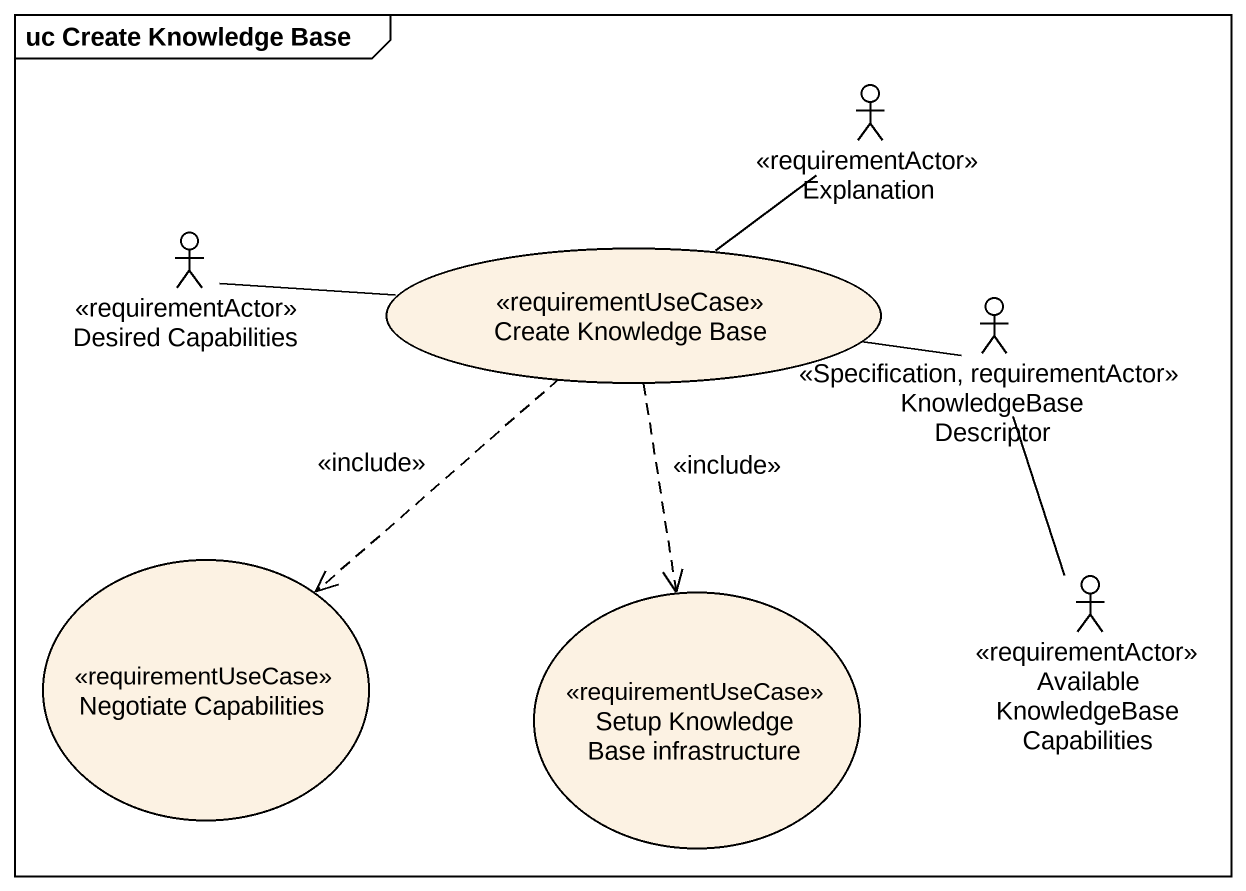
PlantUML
@startuml
mainframe uc Create Knowledge Base
actor Explanation <<requirementActor>>
actor "Desired Capabilities" as Desired_Capabilities <<requirementActor>>
usecase "Create Knowledge Base" as Create_Knowledge_Base <<requirementUseCase>>
actor "KnowledgeBase Descriptor" as KnowledgeBase_Descriptor <<Specification, requirementActor>>
usecase "Negotiate Capabilities" as Negotiate_Capabilities <<requirementUseCase>>
usecase "Setup Knowledge Base infrastructure" as Setup_Knowledge_Base <<requirementUseCase>>
actor "Available KnowledgeBase Capabilities" as Available_KnowledgeBase <<requirementActor>>
Desired_Capabilities -right- Create_Knowledge_Base
Create_Knowledge_Base -up- Explanation
Create_Knowledge_Base ..> Negotiate_Capabilities : <<include>>
Create_Knowledge_Base ..> Setup_Knowledge_Base : <<include>>
KnowledgeBase_Descriptor -left- Create_Knowledge_Base
KnowledgeBase_Descriptor -- Available_KnowledgeBase
@enduml
